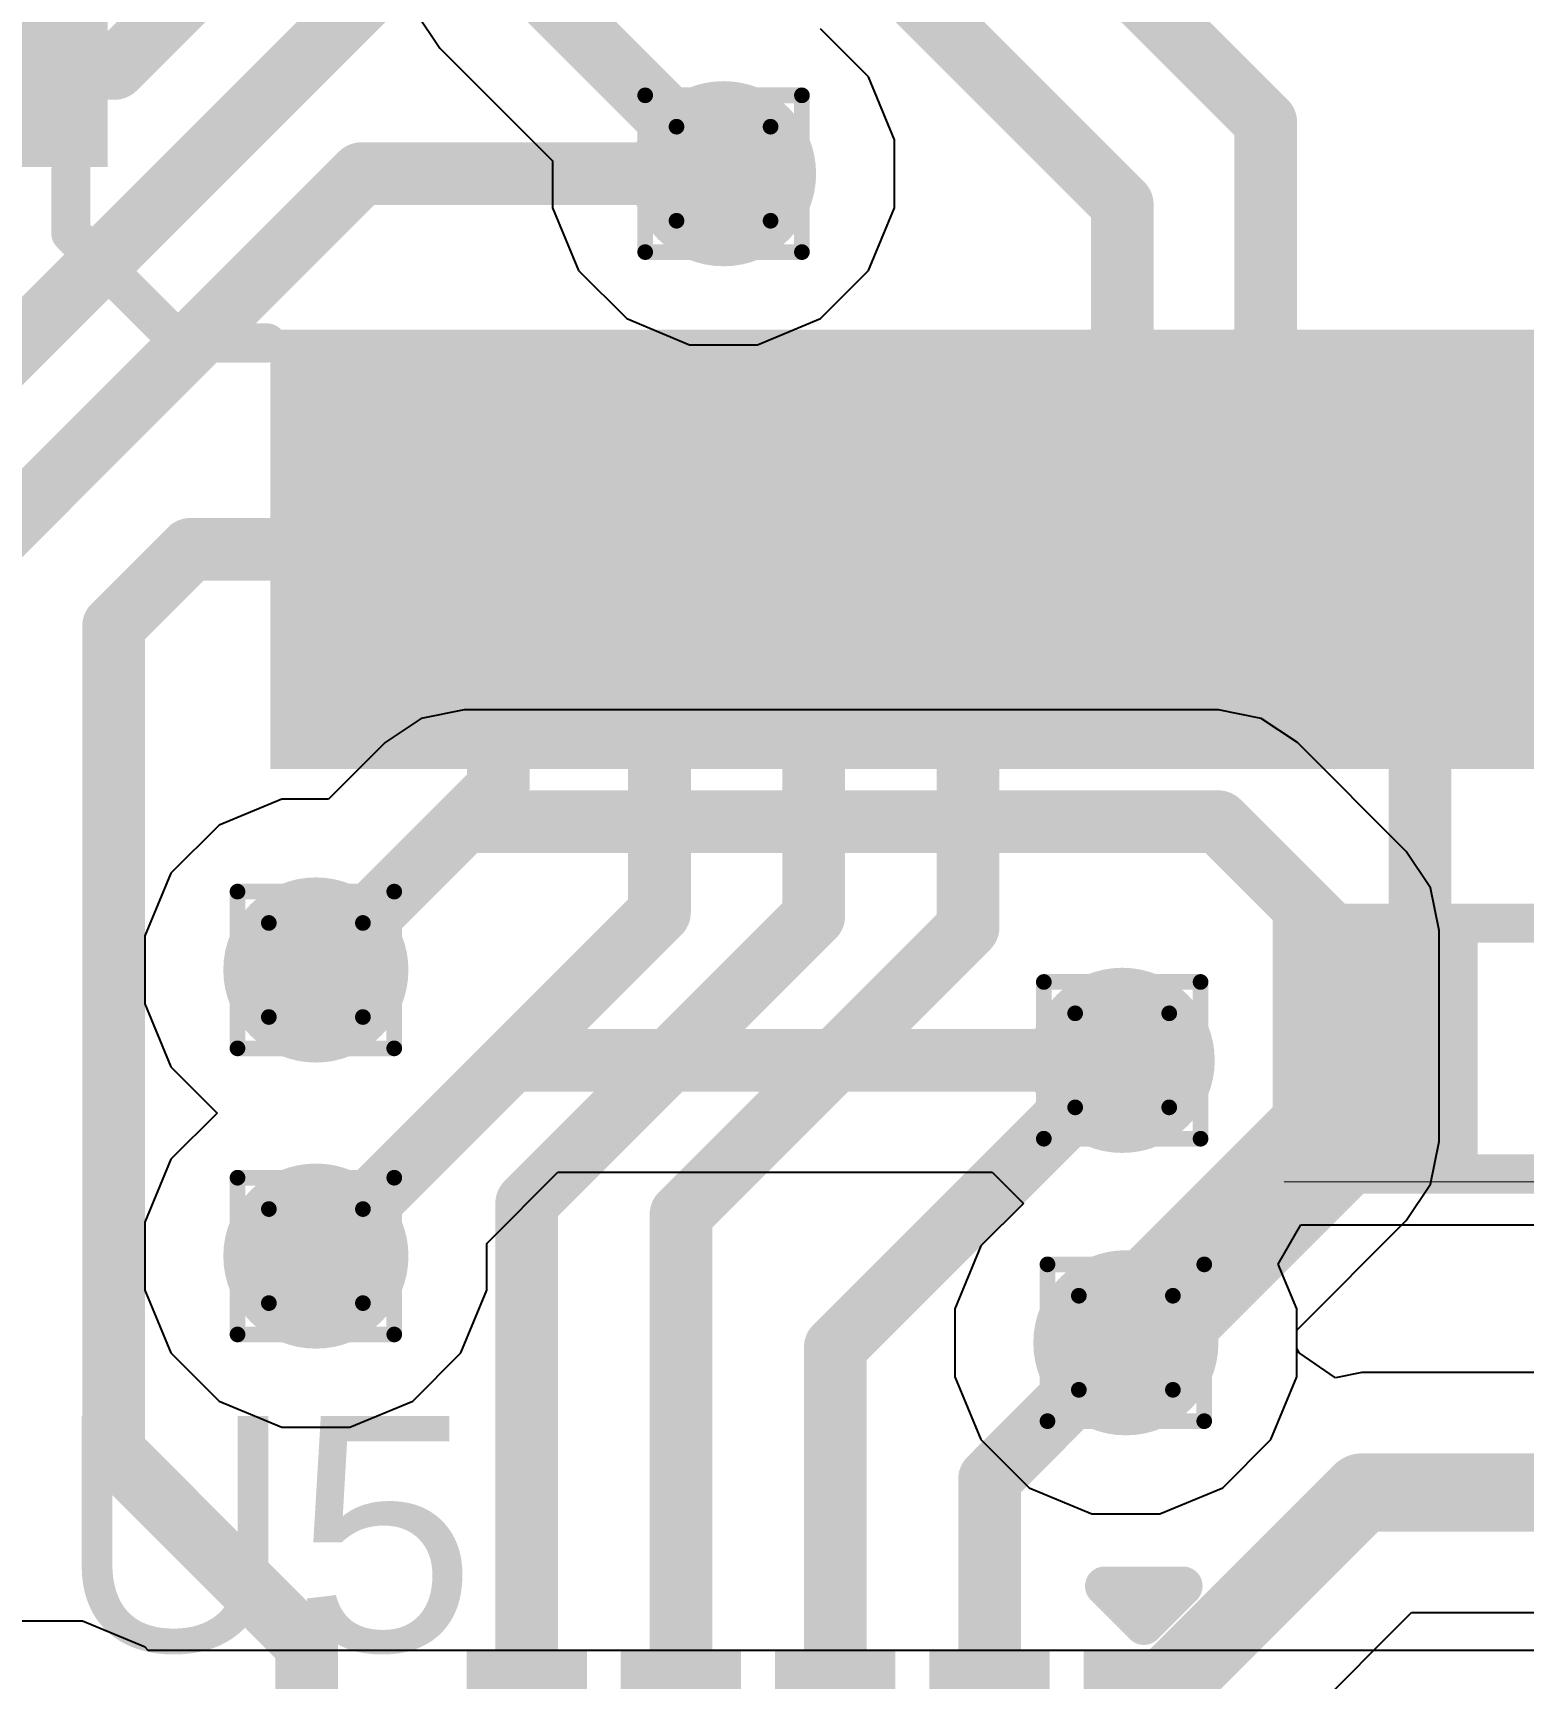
# Model space of a CAD drawing. Header units: inches. Extents: x 0 to 355, y -10 to 78.
# Drawn here: x 35.81 to 40.64, y 11.35 to 16.68 of the extents above; entities that cross this region are included whole.
import ezdxf

# ---------------------------------------------------------------- set-up
doc = ezdxf.new("R2010")
doc.units = ezdxf.units.IN
for name, color, linetype in [('Bottom Layer', 5, 'Continuous'), ('Bottom Solder', 6, 'Continuous'), ('Drill Drawing', 1, 'Continuous'), ('Pad Holes', 156, 'Continuous'), ('Top Layer', 1, 'Continuous'), ('Top Overlay', 2, 'Continuous'), ('Top Paste', 8, 'Continuous'), ('Top Solder', 216, 'Continuous'), ('Via Holes', 16, 'Continuous')]:
    doc.layers.add(name, color=color, linetype=linetype)
doc.styles.add('Arial', font='', dxfattribs={"height": 0.2})
doc.styles.get('Arial').set_extended_font_data('Arial')

# ---------------------------------------------------------------- blocks, each defined once
blk = doc.blocks.new('R___0402_9')
at = {"layer": 'Top Layer'}
for points in [[(-0.6985, -0.3175), (-0.6985, 0.3175), (-0.2413, 0.3175), (-0.2413, -0.3175)], [(0.2413, -0.3175), (0.2413, 0.3175), (0.6985, 0.3175), (0.6985, -0.3175)]]:
    blk.add_hatch(color=1, dxfattribs=at).paths.add_polyline_path(points)
at = {"layer": 'Top Paste'}
for points in [[(-0.6985, -0.3175), (-0.6985, 0.3175), (-0.2413, 0.3175), (-0.2413, -0.3175)], [(0.2413, -0.3175), (0.2413, 0.3175), (0.6985, 0.3175), (0.6985, -0.3175)]]:
    blk.add_hatch(color=8, dxfattribs=at).paths.add_polyline_path(points)
at = {"layer": 'Top Solder'}
for points in [[(-0.7535, -0.3725), (-0.7535, 0.3725), (-0.1863, 0.3725), (-0.1863, -0.3725)], [(0.1863, -0.3725), (0.1863, 0.3725), (0.7535, 0.3725), (0.7535, -0.3725)]]:
    blk.add_hatch(color=216, dxfattribs=at).paths.add_polyline_path(points)
at = {"layer": 'Top Overlay'}
for points in [[(-0.7874, 0.4064, 0.127, 0.127, 0), (0.7874, 0.4064, 0.127, 0.127, 0)], [(-0.7874, -0.4064, 0.127, 0.127, 0), (-0.7874, 0.4064, 0.127, 0.127, 0)], [(0.7874, -0.4064, 0.127, 0.127, 0), (0.7874, 0.4064, 0.127, 0.127, 0)], [(-0.7874, -0.4064, 0.127, 0.127, 0), (0.7874, -0.4064, 0.127, 0.127, 0)], [(-0.8128, -0.4318, 0.00323, 0.00323, 0), (0.8128, -0.4318, 0.00323, 0.00323, 0)]]:
    blk.add_lwpolyline(points, format="xyseb", dxfattribs=at)
for points in [[(-0.8191, 0.4064, 0.0635, 0.0635, 1), (-0.7556, 0.4064, 0.0635, 0.0635, 1)], [(-0.8191, 0.4064, 0.0635, 0.0635, 1), (-0.7556, 0.4064, 0.0635, 0.0635, 1)], [(0.7556, 0.4064, 0.0635, 0.0635, 1), (0.8191, 0.4064, 0.0635, 0.0635, 1)], [(0.7556, 0.4064, 0.0635, 0.0635, 1), (0.8191, 0.4064, 0.0635, 0.0635, 1)], [(-0.8191, -0.4064, 0.0635, 0.0635, 1), (-0.7556, -0.4064, 0.0635, 0.0635, 1)], [(-0.8191, -0.4064, 0.0635, 0.0635, 1), (-0.7556, -0.4064, 0.0635, 0.0635, 1)], [(0.7556, -0.4064, 0.0635, 0.0635, 1), (0.8191, -0.4064, 0.0635, 0.0635, 1)], [(0.7556, -0.4064, 0.0635, 0.0635, 1), (0.8191, -0.4064, 0.0635, 0.0635, 1)], [(-0.8136, -0.4318, 0.00161, 0.00161, 1), (-0.812, -0.4318, 0.00161, 0.00161, 1)], [(0.812, -0.4318, 0.00161, 0.00161, 1), (0.8136, -0.4318, 0.00161, 0.00161, 1)]]:
    blk.add_lwpolyline(points, format="xyseb", close=True, dxfattribs=at)
blk = doc.blocks.new('20_QFN__4_4__18')
at = {"layer": 'Bottom Layer'}
h = blk.add_hatch(color=5, dxfattribs=at)
edge = h.paths.add_edge_path()
edge.add_arc((0, 0.95), 0.2, 0, 360)
h = blk.add_hatch(color=5, dxfattribs=at)
edge = h.paths.add_edge_path()
edge.add_arc((-0.95, 0), 0.2, 0, 360)
h = blk.add_hatch(color=5, dxfattribs=at)
edge = h.paths.add_edge_path()
edge.add_arc((0, 0), 0.2, 0, 360)
h = blk.add_hatch(color=5, dxfattribs=at)
edge = h.paths.add_edge_path()
edge.add_arc((0.95, 0), 0.2, 0, 360)
h = blk.add_hatch(color=5, dxfattribs=at)
edge = h.paths.add_edge_path()
edge.add_arc((0, -0.95), 0.2, 0, 360)
at = {"layer": 'Bottom Solder'}
h = blk.add_hatch(color=6, dxfattribs=at)
edge = h.paths.add_edge_path()
edge.add_arc((0, 0.95), 0.3016, 0, 360)
h = blk.add_hatch(color=6, dxfattribs=at)
edge = h.paths.add_edge_path()
edge.add_arc((-0.95, 0), 0.3016, 0, 360)
h = blk.add_hatch(color=6, dxfattribs=at)
edge = h.paths.add_edge_path()
edge.add_arc((0, 0), 0.3016, 0, 360)
h = blk.add_hatch(color=6, dxfattribs=at)
edge = h.paths.add_edge_path()
edge.add_arc((0.95, 0), 0.3016, 0, 360)
h = blk.add_hatch(color=6, dxfattribs=at)
edge = h.paths.add_edge_path()
edge.add_arc((0, -0.95), 0.3016, 0, 360)
at = {"layer": 'Pad Holes'}
h = blk.add_hatch(color=7, dxfattribs=at)
edge = h.paths.add_edge_path()
edge.add_arc((0, 0.95), 0.1, 0, 360)
h = blk.add_hatch(color=7, dxfattribs=at)
edge = h.paths.add_edge_path()
edge.add_arc((-0.95, 0), 0.1, 0, 360)
h = blk.add_hatch(color=7, dxfattribs=at)
edge = h.paths.add_edge_path()
edge.add_arc((0, 0), 0.1, 0, 360)
h = blk.add_hatch(color=7, dxfattribs=at)
edge = h.paths.add_edge_path()
edge.add_arc((0.95, 0), 0.1, 0, 360)
h = blk.add_hatch(color=7, dxfattribs=at)
edge = h.paths.add_edge_path()
edge.add_arc((0, -0.95), 0.1, 0, 360)
at = {"layer": 'Top Layer'}
for points in [[(-1.125, 1.51), (-1.125, 2.23), (-0.875, 2.23), (-0.875, 1.51)], [(-0.625, 1.51), (-0.625, 2.23), (-0.375, 2.23), (-0.375, 1.51)], [(-0.125, 1.51), (-0.125, 2.23), (0.125, 2.23), (0.125, 1.51)], [(0.375, 1.51), (0.375, 2.23), (0.625, 2.23), (0.625, 1.51)], [(0.875, 1.51), (0.875, 2.23), (1.125, 2.23), (1.125, 1.51)], [(-1.2, 1.2), (1.2, 1.2), (1.2, -1.2), (-1.2, -1.2)], [(-2.23, 1.125), (-1.51, 1.125), (-1.51, 0.875), (-2.23, 0.875)], [(1.51, 1.125), (2.23, 1.125), (2.23, 0.875), (1.51, 0.875)], [(-2.23, 0.625), (-1.51, 0.625), (-1.51, 0.375), (-2.23, 0.375)], [(1.51, 0.625), (2.23, 0.625), (2.23, 0.375), (1.51, 0.375)], [(-2.23, 0.125), (-1.51, 0.125), (-1.51, -0.125), (-2.23, -0.125)], [(1.51, 0.125), (2.23, 0.125), (2.23, -0.125), (1.51, -0.125)], [(-2.23, -0.375), (-1.51, -0.375), (-1.51, -0.625), (-2.23, -0.625)], [(1.51, -0.375), (2.23, -0.375), (2.23, -0.625), (1.51, -0.625)], [(-2.23, -0.875), (-1.51, -0.875), (-1.51, -1.125), (-2.23, -1.125)], [(1.51, -0.875), (2.23, -0.875), (2.23, -1.125), (1.51, -1.125)], [(-1.125, -2.23), (-1.125, -1.51), (-0.875, -1.51), (-0.875, -2.23)], [(-0.625, -2.23), (-0.625, -1.51), (-0.375, -1.51), (-0.375, -2.23)], [(-0.125, -2.23), (-0.125, -1.51), (0.125, -1.51), (0.125, -2.23)], [(0.375, -2.23), (0.375, -1.51), (0.625, -1.51), (0.625, -2.23)], [(0.875, -2.23), (0.875, -1.51), (1.125, -1.51), (1.125, -2.23)]]:
    blk.add_hatch(color=1, dxfattribs=at).paths.add_polyline_path(points)
at = {"layer": 'Top Paste'}
for points in [[(-1.125, 1.51), (-1.125, 2.23), (-0.875, 2.23), (-0.875, 1.51)], [(-0.625, 1.51), (-0.625, 2.23), (-0.375, 2.23), (-0.375, 1.51)], [(-0.125, 1.51), (-0.125, 2.23), (0.125, 2.23), (0.125, 1.51)], [(0.375, 1.51), (0.375, 2.23), (0.625, 2.23), (0.625, 1.51)], [(0.875, 1.51), (0.875, 2.23), (1.125, 2.23), (1.125, 1.51)], [(-2.23, 1.125), (-1.51, 1.125), (-1.51, 0.875), (-2.23, 0.875)], [(1.51, 1.125), (2.23, 1.125), (2.23, 0.875), (1.51, 0.875)], [(-2.23, 0.625), (-1.51, 0.625), (-1.51, 0.375), (-2.23, 0.375)], [(1.51, 0.625), (2.23, 0.625), (2.23, 0.375), (1.51, 0.375)], [(-2.23, 0.125), (-1.51, 0.125), (-1.51, -0.125), (-2.23, -0.125)], [(1.51, 0.125), (2.23, 0.125), (2.23, -0.125), (1.51, -0.125)], [(-2.23, -0.375), (-1.51, -0.375), (-1.51, -0.625), (-2.23, -0.625)], [(1.51, -0.375), (2.23, -0.375), (2.23, -0.625), (1.51, -0.625)], [(-2.23, -0.875), (-1.51, -0.875), (-1.51, -1.125), (-2.23, -1.125)], [(1.51, -0.875), (2.23, -0.875), (2.23, -1.125), (1.51, -1.125)], [(-1.125, -2.23), (-1.125, -1.51), (-0.875, -1.51), (-0.875, -2.23)], [(-0.625, -2.23), (-0.625, -1.51), (-0.375, -1.51), (-0.375, -2.23)], [(-0.125, -2.23), (-0.125, -1.51), (0.125, -1.51), (0.125, -2.23)], [(0.375, -2.23), (0.375, -1.51), (0.625, -1.51), (0.625, -2.23)], [(0.875, -2.23), (0.875, -1.51), (1.125, -1.51), (1.125, -2.23)]]:
    blk.add_hatch(color=8, dxfattribs=at).paths.add_polyline_path(points)
at = {"layer": 'Top Solder'}
for points in [[(-1.195, 1.44), (-1.195, 2.3), (-0.805, 2.3), (-0.805, 1.44)], [(-0.695, 1.44), (-0.695, 2.3), (-0.305, 2.3), (-0.305, 1.44)], [(-0.195, 1.44), (-0.195, 2.3), (0.195, 2.3), (0.195, 1.44)], [(0.305, 1.44), (0.305, 2.3), (0.695, 2.3), (0.695, 1.44)], [(0.805, 1.44), (0.805, 2.3), (1.195, 2.3), (1.195, 1.44)], [(-1.3016, 1.3016), (1.3016, 1.3016), (1.3016, -1.3016), (-1.3016, -1.3016)], [(-2.3, 1.195), (-1.44, 1.195), (-1.44, 0.805), (-2.3, 0.805)], [(1.44, 1.195), (2.3, 1.195), (2.3, 0.805), (1.44, 0.805)], [(-2.3, 0.695), (-1.44, 0.695), (-1.44, 0.305), (-2.3, 0.305)], [(1.44, 0.695), (2.3, 0.695), (2.3, 0.305), (1.44, 0.305)], [(-2.3, 0.195), (-1.44, 0.195), (-1.44, -0.195), (-2.3, -0.195)], [(1.44, 0.195), (2.3, 0.195), (2.3, -0.195), (1.44, -0.195)], [(-2.3, -0.305), (-1.44, -0.305), (-1.44, -0.695), (-2.3, -0.695)], [(1.44, -0.305), (2.3, -0.305), (2.3, -0.695), (1.44, -0.695)], [(-2.3, -0.805), (-1.44, -0.805), (-1.44, -1.195), (-2.3, -1.195)], [(1.44, -0.805), (2.3, -0.805), (2.3, -1.195), (1.44, -1.195)], [(-1.195, -2.3), (-1.195, -1.44), (-0.805, -1.44), (-0.805, -2.3)], [(-0.695, -2.3), (-0.695, -1.44), (-0.305, -1.44), (-0.305, -2.3)], [(-0.195, -2.3), (-0.195, -1.44), (0.195, -1.44), (0.195, -2.3)], [(0.305, -2.3), (0.305, -1.44), (0.695, -1.44), (0.695, -2.3)], [(0.805, -2.3), (0.805, -1.44), (1.195, -1.44), (1.195, -2.3)]]:
    blk.add_hatch(color=216, dxfattribs=at).paths.add_polyline_path(points)
h = blk.add_hatch(color=216, dxfattribs=at)
edge = h.paths.add_edge_path()
edge.add_arc((0, 0.95), 0.1016, 0, 360)
h = blk.add_hatch(color=216, dxfattribs=at)
edge = h.paths.add_edge_path()
edge.add_arc((-0.95, 0), 0.1016, 0, 360)
h = blk.add_hatch(color=216, dxfattribs=at)
edge = h.paths.add_edge_path()
edge.add_arc((0, 0), 0.1016, 0, 360)
h = blk.add_hatch(color=216, dxfattribs=at)
edge = h.paths.add_edge_path()
edge.add_arc((0.95, 0), 0.1016, 0, 360)
h = blk.add_hatch(color=216, dxfattribs=at)
edge = h.paths.add_edge_path()
edge.add_arc((0, -0.95), 0.1016, 0, 360)
at = {"layer": 'Top Overlay'}
for points in [[(-1.45, 2, 0.127, 0.127, 0), (-2, 2, 0.127, 0.127, 0)], [(-2, 1.45, 0.127, 0.127, 0), (-2, 2, 0.127, 0.127, 0)], [(2, 2, 0.127, 0.127, 0), (1.45, 2, 0.127, 0.127, 0)], [(2, 1.45, 0.127, 0.127, 0), (2, 2, 0.127, 0.127, 0)], [(-2.505, 0.873, 0.127, 0.127, 0), (-2.505, 1.127, 0.127, 0.127, 0)], [(-2.378, 1, 0.127, 0.127, 0), (-2.505, 1.127, 0.127, 0.127, 0)], [(-2.505, 0.873, 0.127, 0.127, 0), (-2.378, 1, 0.127, 0.127, 0)], [(-2, -2, 0.127, 0.127, 0), (-2, -1.45, 0.127, 0.127, 0)], [(2, -2, 0.127, 0.127, 0), (2, -1.45, 0.127, 0.127, 0)], [(-1.45, -2, 0.127, 0.127, 0), (-2, -2, 0.127, 0.127, 0)], [(2, -2, 0.127, 0.127, 0), (1.45, -2, 0.127, 0.127, 0)]]:
    blk.add_lwpolyline(points, format="xyseb", dxfattribs=at)
for points in [[(-2.0318, 2, 0.0635, 0.0635, 1), (-1.9683, 2, 0.0635, 0.0635, 1)], [(-2.0318, 2, 0.0635, 0.0635, 1), (-1.9683, 2, 0.0635, 0.0635, 1)], [(-1.4817, 2, 0.0635, 0.0635, 1), (-1.4182, 2, 0.0635, 0.0635, 1)], [(1.4182, 2, 0.0635, 0.0635, 1), (1.4817, 2, 0.0635, 0.0635, 1)], [(1.9683, 2, 0.0635, 0.0635, 1), (2.0318, 2, 0.0635, 0.0635, 1)], [(1.9683, 2, 0.0635, 0.0635, 1), (2.0318, 2, 0.0635, 0.0635, 1)], [(-2.0318, 1.45, 0.0635, 0.0635, 1), (-1.9683, 1.45, 0.0635, 0.0635, 1)], [(1.9683, 1.45, 0.0635, 0.0635, 1), (2.0318, 1.45, 0.0635, 0.0635, 1)], [(-2.5367, 1.127, 0.0635, 0.0635, 1), (-2.4732, 1.127, 0.0635, 0.0635, 1)], [(-2.5367, 1.127, 0.0635, 0.0635, 1), (-2.4732, 1.127, 0.0635, 0.0635, 1)], [(-2.4097, 1, 0.0635, 0.0635, 1), (-2.3462, 1, 0.0635, 0.0635, 1)], [(-2.4097, 1, 0.0635, 0.0635, 1), (-2.3462, 1, 0.0635, 0.0635, 1)], [(-2.5367, 0.873, 0.0635, 0.0635, 1), (-2.4732, 0.873, 0.0635, 0.0635, 1)], [(-2.5367, 0.873, 0.0635, 0.0635, 1), (-2.4732, 0.873, 0.0635, 0.0635, 1)], [(-2.0318, -1.45, 0.0635, 0.0635, 1), (-1.9683, -1.45, 0.0635, 0.0635, 1)], [(1.9683, -1.45, 0.0635, 0.0635, 1), (2.0318, -1.45, 0.0635, 0.0635, 1)], [(-2.0318, -2, 0.0635, 0.0635, 1), (-1.9683, -2, 0.0635, 0.0635, 1)], [(-2.0318, -2, 0.0635, 0.0635, 1), (-1.9683, -2, 0.0635, 0.0635, 1)], [(-1.4817, -2, 0.0635, 0.0635, 1), (-1.4182, -2, 0.0635, 0.0635, 1)], [(1.4182, -2, 0.0635, 0.0635, 1), (1.4817, -2, 0.0635, 0.0635, 1)], [(1.9683, -2, 0.0635, 0.0635, 1), (2.0318, -2, 0.0635, 0.0635, 1)], [(1.9683, -2, 0.0635, 0.0635, 1), (2.0318, -2, 0.0635, 0.0635, 1)]]:
    blk.add_lwpolyline(points, format="xyseb", close=True, dxfattribs=at)
blk = doc.blocks.new('48_LQFP__7_7___19')
at = {"layer": 'Top Layer'}
for points in [[(-3.64, -2.59), (-3.64, -2.91), (-4.86, -2.91), (-4.86, -2.59)], [(-2.59, -3.64), (-2.59, -4.86), (-2.91, -4.86), (-2.91, -3.64)], [(-2.09, -3.64), (-2.09, -4.86), (-2.41, -4.86), (-2.41, -3.64)], [(-1.59, -3.64), (-1.59, -4.86), (-1.91, -4.86), (-1.91, -3.64)], [(-1.09, -3.64), (-1.09, -4.86), (-1.41, -4.86), (-1.41, -3.64)], [(-0.59, -3.64), (-0.59, -4.86), (-0.91, -4.86), (-0.91, -3.64)], [(-0.09, -3.64), (-0.09, -4.86), (-0.41, -4.86), (-0.41, -3.64)], [(0.41, -3.64), (0.41, -4.86), (0.09, -4.86), (0.09, -3.64)], [(0.91, -3.64), (0.91, -4.86), (0.59, -4.86), (0.59, -3.64)]]:
    blk.add_hatch(color=1, dxfattribs=at).paths.add_polyline_path(points)
at = {"layer": 'Top Paste'}
for points in [[(-3.64, -2.59), (-3.64, -2.91), (-4.86, -2.91), (-4.86, -2.59)], [(-2.59, -3.64), (-2.59, -4.86), (-2.91, -4.86), (-2.91, -3.64)], [(-2.09, -3.64), (-2.09, -4.86), (-2.41, -4.86), (-2.41, -3.64)], [(-1.59, -3.64), (-1.59, -4.86), (-1.91, -4.86), (-1.91, -3.64)], [(-1.09, -3.64), (-1.09, -4.86), (-1.41, -4.86), (-1.41, -3.64)], [(-0.59, -3.64), (-0.59, -4.86), (-0.91, -4.86), (-0.91, -3.64)], [(-0.09, -3.64), (-0.09, -4.86), (-0.41, -4.86), (-0.41, -3.64)], [(0.41, -3.64), (0.41, -4.86), (0.09, -4.86), (0.09, -3.64)], [(0.91, -3.64), (0.91, -4.86), (0.59, -4.86), (0.59, -3.64)]]:
    blk.add_hatch(color=8, dxfattribs=at).paths.add_polyline_path(points)
at = {"layer": 'Top Solder'}
for points in [[(-3.5384, -2.4884), (-3.5384, -3.0116), (-4.9616, -3.0116), (-4.9616, -2.4884)], [(-2.4884, -3.5384), (-2.4884, -4.9616), (-3.0116, -4.9616), (-3.0116, -3.5384)], [(-1.9884, -3.5384), (-1.9884, -4.9616), (-2.5116, -4.9616), (-2.5116, -3.5384)], [(-1.4884, -3.5384), (-1.4884, -4.9616), (-2.0116, -4.9616), (-2.0116, -3.5384)], [(-0.9884, -3.5384), (-0.9884, -4.9616), (-1.5116, -4.9616), (-1.5116, -3.5384)], [(-0.4884, -3.5384), (-0.4884, -4.9616), (-1.0116, -4.9616), (-1.0116, -3.5384)], [(0.0116, -3.5384), (0.0116, -4.9616), (-0.5116, -4.9616), (-0.5116, -3.5384)], [(0.5116, -3.5384), (0.5116, -4.9616), (-0.0116, -4.9616), (-0.0116, -3.5384)], [(1.0116, -3.5384), (1.0116, -4.9616), (0.4884, -4.9616), (0.4884, -3.5384)], [(1.5116, -3.5384), (1.5116, -4.9616), (0.9884, -4.9616), (0.9884, -3.5384)]]:
    blk.add_hatch(color=216, dxfattribs=at).paths.add_polyline_path(points)
at = {"layer": 'Top Overlay'}
for points in [[(-3.6576, -3.2258, 0.127, 0.127, 0), (-3.6576, -3.0226, 0.127, 0.127, 0)], [(-3.6576, -3.2258, 0.127, 0.127, 0), (-3.302, -3.5814, 0.127, 0.127, 0)], [(-3.302, -3.5814, 0.127, 0.127, 0), (-3.0226, -3.5814, 0.127, 0.127, 0)]]:
    blk.add_lwpolyline(points, format="xyseb", dxfattribs=at)
for points in [[(-3.6894, -3.0226, 0.0635, 0.0635, 1), (-3.6258, -3.0226, 0.0635, 0.0635, 1)], [(-3.6894, -3.2258, 0.0635, 0.0635, 1), (-3.6258, -3.2258, 0.0635, 0.0635, 1)], [(-3.6894, -3.2258, 0.0635, 0.0635, 1), (-3.6258, -3.2258, 0.0635, 0.0635, 1)], [(-3.3338, -3.5814, 0.0635, 0.0635, 1), (-3.2702, -3.5814, 0.0635, 0.0635, 1)], [(-3.3338, -3.5814, 0.0635, 0.0635, 1), (-3.2702, -3.5814, 0.0635, 0.0635, 1)], [(-3.0543, -3.5814, 0.0635, 0.0635, 1), (-2.9909, -3.5814, 0.0635, 0.0635, 1)]]:
    blk.add_lwpolyline(points, format="xyseb", close=True, dxfattribs=at)

msp = doc.modelspace()

# ---------------------------------------------------------------- hatches: boundary and pattern name
at = {"layer": 'Bottom Layer'}
h = msp.add_hatch(color=5, dxfattribs=at)
edge = h.paths.add_edge_path()
edge.add_arc((38.0527, 16.2206), 0.3, 0, 360)
h = msp.add_hatch(color=5, dxfattribs=at)
edge = h.paths.add_edge_path()
edge.add_arc((36.7314, 13.6404), 0.3, 0, 360)
h = msp.add_hatch(color=5, dxfattribs=at)
edge = h.paths.add_edge_path()
edge.add_arc((39.3447, 13.3476), 0.3, 0, 360)
h = msp.add_hatch(color=5, dxfattribs=at)
edge = h.paths.add_edge_path()
edge.add_arc((36.7315, 12.7133), 0.3, 0, 360)
h = msp.add_hatch(color=5, dxfattribs=at)
edge = h.paths.add_edge_path()
edge.add_arc((39.3566, 12.4324), 0.3, 0, 360)
at = {"layer": 'Top Layer'}
h = msp.add_hatch(color=1, dxfattribs=at)
edge = h.paths.add_edge_path()
edge.add_arc((38.0527, 16.2206), 0.3, 0, 360)
h = msp.add_hatch(color=1, dxfattribs=at)
edge = h.paths.add_edge_path()
edge.add_arc((36.7314, 13.6404), 0.3, 0, 360)
h = msp.add_hatch(color=1, dxfattribs=at)
edge = h.paths.add_edge_path()
edge.add_arc((39.3447, 13.3476), 0.3, 0, 360)
h = msp.add_hatch(color=1, dxfattribs=at)
edge = h.paths.add_edge_path()
edge.add_arc((36.7315, 12.7133), 0.3, 0, 360)
h = msp.add_hatch(color=1, dxfattribs=at)
edge = h.paths.add_edge_path()
edge.add_arc((39.3566, 12.4324), 0.3, 0, 360)
at = {"layer": 'Via Holes'}
h = msp.add_hatch(color=7, dxfattribs=at)
edge = h.paths.add_edge_path()
edge.add_arc((38.0527, 16.2206), 0.15, 0, 360)
h = msp.add_hatch(color=7, dxfattribs=at)
edge = h.paths.add_edge_path()
edge.add_arc((36.7314, 13.6404), 0.15, 0, 360)
h = msp.add_hatch(color=7, dxfattribs=at)
edge = h.paths.add_edge_path()
edge.add_arc((39.3447, 13.3476), 0.15, 0, 360)
h = msp.add_hatch(color=7, dxfattribs=at)
edge = h.paths.add_edge_path()
edge.add_arc((36.7315, 12.7133), 0.15, 0, 360)
h = msp.add_hatch(color=7, dxfattribs=at)
edge = h.paths.add_edge_path()
edge.add_arc((39.3566, 12.4324), 0.15, 0, 360)

# ---------------------------------------------------------------- linework, layer by layer
at = {"layer": 'Bottom Layer'}
for p, q in [((37.0547, 16.7449), (37.1333, 16.6273)), ((38.5224, 16.5344), (38.3666, 16.6903)), ((37.1333, 16.6273), (37.4987, 16.2619)), ((38.6067, 16.3308), (38.5224, 16.5344)), ((38.6067, 16.1104), (38.6067, 16.3308)), ((37.4987, 16.2619), (37.4987, 16.1104)), ((37.4987, 16.1104), (37.5831, 15.9068)), ((38.5224, 15.9068), (38.6067, 16.1104)), ((37.5831, 15.9068), (37.7389, 15.751)), ((38.3666, 15.751), (38.5224, 15.9068)), ((37.7389, 15.751), (37.9425, 15.6666)), ((38.1629, 15.6666), (38.3666, 15.751)), ((37.9425, 15.6666), (38.1629, 15.6666)), ((37.0731, 14.4558), (36.9555, 14.3772)), ((37.2119, 14.4834), (37.0731, 14.4558)), ((39.6566, 14.4834), (37.2119, 14.4834)), ((37.2119, 14.4834), (37.2119, 14.4834)), ((39.7954, 14.4558), (39.6566, 14.4834)), ((39.6566, 14.4834), (39.6566, 14.4834)), ((39.913, 14.3772), (39.7954, 14.4558)), ((36.9555, 14.3772), (36.7727, 14.1944)), ((36.9555, 14.3772), (36.9555, 14.3772)), ((40.2655, 14.0247), (39.913, 14.3772)), ((36.6212, 14.1944), (36.4176, 14.11)), ((36.7727, 14.1944), (36.6212, 14.1944)), ((36.4176, 14.11), (36.2617, 13.9542)), ((40.3441, 13.907), (40.2655, 14.0247)), ((40.2655, 14.0247), (40.2655, 14.0247)), ((36.2617, 13.9542), (36.1774, 13.7506)), ((40.3717, 13.7683), (40.3441, 13.907)), ((40.3717, 13.085), (40.3717, 13.7683)), ((36.1774, 13.7506), (36.1774, 13.5302)), ((36.1774, 13.5302), (36.2617, 13.3265)), ((36.2617, 13.3265), (36.4115, 13.1768)), ((36.4115, 13.1768), (36.2618, 13.0271)), ((40.3441, 12.9462), (40.3717, 13.085)), ((40.3717, 13.085), (40.3717, 13.085)), ((36.2618, 13.0271), (36.1775, 12.8235)), ((37.2855, 12.7545), (37.516, 12.9851)), ((37.516, 12.9851), (38.9238, 12.9851)), ((38.9238, 12.9851), (39.0248, 12.8841)), ((40.2655, 12.8286), (40.3441, 12.9462)), ((39.0248, 12.8841), (38.8869, 12.7462)), ((36.1775, 12.8235), (36.1775, 12.6031)), ((39.9106, 12.4736), (40.2655, 12.8286)), ((37.2855, 12.6031), (37.2855, 12.7545)), ((38.8869, 12.7462), (38.8026, 12.5426)), ((36.1775, 12.6031), (36.2618, 12.3994)), ((37.2011, 12.3994), (37.2855, 12.6031)), ((38.8026, 12.5426), (38.8026, 12.3222)), ((39.9106, 12.3222), (39.9106, 12.4736)), ((36.2618, 12.3994), (36.4176, 12.2436)), ((37.0453, 12.2436), (37.2011, 12.3994)), ((38.8026, 12.3222), (38.8869, 12.1186)), ((39.8262, 12.1186), (39.9106, 12.3222)), ((36.4176, 12.2436), (36.6213, 12.1593)), ((36.8417, 12.1593), (37.0453, 12.2436)), ((36.6213, 12.1593), (36.8417, 12.1593)), ((38.8869, 12.1186), (39.0428, 11.9627)), ((39.6704, 11.9627), (39.8262, 12.1186)), ((39.0428, 11.9627), (39.2464, 11.8784)), ((39.4668, 11.8784), (39.6704, 11.9627)), ((39.2464, 11.8784), (39.4668, 11.8784)), ((35.975, 11.53), (35.7546, 11.53)), ((36.1786, 11.4456), (35.975, 11.53)), ((36.1884, 11.4358), (36.1786, 11.4456)), ((41.7797, 11.4358), (36.1884, 11.4358))]:
    msp.add_line(p, q, dxfattribs=at)
for points in [[(37.3897, 16.8837, 0.2032, 0.2032, 0), (38.0527, 16.2206, 0.2032, 0.2032, 0)], [(36.7314, 13.6404, 0.2032, 0.2032, 0), (37.2119, 14.1208, 0.2032, 0.2032, 0)], [(37.2119, 14.1208, 0.2032, 0.2032, 0), (39.6566, 14.1208, 0.2032, 0.2032, 0)], [(39.6566, 14.1208, 0.2032, 0.2032, 0), (40.0092, 13.7683, 0.2032, 0.2032, 0)], [(40.0092, 13.085, 0.2032, 0.2032, 0), (40.0092, 13.7683, 0.2032, 0.2032, 0)], [(36.7315, 12.7133, 0.2032, 0.2032, 0), (37.3658, 13.3476, 0.2032, 0.2032, 0)], [(37.3658, 13.3476, 0.2032, 0.2032, 0), (39.3447, 13.3476, 0.2032, 0.2032, 0)], [(39.3566, 12.4324, 0.2032, 0.2032, 0), (40.0092, 13.085, 0.2032, 0.2032, 0)]]:
    msp.add_lwpolyline(points, format="xyseb", dxfattribs=at)
for points in [[(38.0019, 16.2206, 0.1016, 0.1016, 1), (38.1035, 16.2206, 0.1016, 0.1016, 1)], [(37.1611, 14.1208, 0.1016, 0.1016, 1), (37.2627, 14.1208, 0.1016, 0.1016, 1)], [(37.1611, 14.1208, 0.1016, 0.1016, 1), (37.2627, 14.1208, 0.1016, 0.1016, 1)], [(39.6058, 14.1208, 0.1016, 0.1016, 1), (39.7074, 14.1208, 0.1016, 0.1016, 1)], [(39.6058, 14.1208, 0.1016, 0.1016, 1), (39.7074, 14.1208, 0.1016, 0.1016, 1)], [(39.9584, 13.7683, 0.1016, 0.1016, 1), (40.06, 13.7683, 0.1016, 0.1016, 1)], [(39.9584, 13.7683, 0.1016, 0.1016, 1), (40.06, 13.7683, 0.1016, 0.1016, 1)], [(36.6806, 13.6404, 0.1016, 0.1016, 1), (36.7822, 13.6404, 0.1016, 0.1016, 1)], [(37.315, 13.3476, 0.1016, 0.1016, 1), (37.4166, 13.3476, 0.1016, 0.1016, 1)], [(37.315, 13.3476, 0.1016, 0.1016, 1), (37.4166, 13.3476, 0.1016, 0.1016, 1)], [(39.2939, 13.3476, 0.1016, 0.1016, 1), (39.3955, 13.3476, 0.1016, 0.1016, 1)], [(39.9584, 13.085, 0.1016, 0.1016, 1), (40.06, 13.085, 0.1016, 0.1016, 1)], [(39.9584, 13.085, 0.1016, 0.1016, 1), (40.06, 13.085, 0.1016, 0.1016, 1)], [(36.6807, 12.7133, 0.1016, 0.1016, 1), (36.7823, 12.7133, 0.1016, 0.1016, 1)], [(39.3058, 12.4324, 0.1016, 0.1016, 1), (39.4074, 12.4324, 0.1016, 0.1016, 1)]]:
    msp.add_lwpolyline(points, format="xyseb", close=True, dxfattribs=at)
at = {"layer": 'Bottom Solder'}
msp.add_lwpolyline([(39.3566, 12.4324, 0.4064, 0.4064, 0), (40.0092, 13.085, 0.4064, 0.4064, 0)], format="xyseb", dxfattribs=at)
for points in [[(39.9076, 13.085, 0.2032, 0.2032, 1), (40.1108, 13.085, 0.2032, 0.2032, 1)], [(39.255, 12.4324, 0.2032, 0.2032, 1), (39.4582, 12.4324, 0.2032, 0.2032, 1)]]:
    msp.add_lwpolyline(points, format="xyseb", close=True, dxfattribs=at)
at = {"layer": 'Drill Drawing'}
for points in [[(37.7987, 16.4746, 0.0508, 0.0508, 0), (38.3067, 16.4746, 0.0508, 0.0508, 0)], [(37.7987, 15.9666, 0.0508, 0.0508, 0), (37.7987, 16.4746, 0.0508, 0.0508, 0)], [(38.3067, 15.9666, 0.0508, 0.0508, 0), (38.3067, 16.4746, 0.0508, 0.0508, 0)], [(37.9003, 16.373, 0.0508, 0.0508, 0), (38.2051, 16.373, 0.0508, 0.0508, 0)], [(37.9003, 16.0682, 0.0508, 0.0508, 0), (37.9003, 16.373, 0.0508, 0.0508, 0)], [(38.2051, 16.0682, 0.0508, 0.0508, 0), (38.2051, 16.373, 0.0508, 0.0508, 0)], [(37.9003, 16.0682, 0.0508, 0.0508, 0), (38.2051, 16.0682, 0.0508, 0.0508, 0)], [(37.7987, 15.9666, 0.0508, 0.0508, 0), (38.3067, 15.9666, 0.0508, 0.0508, 0)], [(36.4774, 13.8944, 0.0508, 0.0508, 0), (36.9854, 13.8944, 0.0508, 0.0508, 0)], [(36.4774, 13.3864, 0.0508, 0.0508, 0), (36.4774, 13.8944, 0.0508, 0.0508, 0)], [(36.9854, 13.3864, 0.0508, 0.0508, 0), (36.9854, 13.8944, 0.0508, 0.0508, 0)], [(36.579, 13.7928, 0.0508, 0.0508, 0), (36.8838, 13.7928, 0.0508, 0.0508, 0)], [(36.579, 13.488, 0.0508, 0.0508, 0), (36.579, 13.7928, 0.0508, 0.0508, 0)], [(36.8838, 13.488, 0.0508, 0.0508, 0), (36.8838, 13.7928, 0.0508, 0.0508, 0)], [(39.0907, 13.6016, 0.0508, 0.0508, 0), (39.5987, 13.6016, 0.0508, 0.0508, 0)], [(39.0907, 13.0936, 0.0508, 0.0508, 0), (39.0907, 13.6016, 0.0508, 0.0508, 0)], [(39.5987, 13.0936, 0.0508, 0.0508, 0), (39.5987, 13.6016, 0.0508, 0.0508, 0)], [(36.579, 13.488, 0.0508, 0.0508, 0), (36.8838, 13.488, 0.0508, 0.0508, 0)], [(39.1923, 13.5, 0.0508, 0.0508, 0), (39.4971, 13.5, 0.0508, 0.0508, 0)], [(39.1923, 13.1952, 0.0508, 0.0508, 0), (39.1923, 13.5, 0.0508, 0.0508, 0)], [(39.4971, 13.1952, 0.0508, 0.0508, 0), (39.4971, 13.5, 0.0508, 0.0508, 0)], [(36.4774, 13.3864, 0.0508, 0.0508, 0), (36.9854, 13.3864, 0.0508, 0.0508, 0)], [(39.1923, 13.1952, 0.0508, 0.0508, 0), (39.4971, 13.1952, 0.0508, 0.0508, 0)], [(39.0907, 13.0936, 0.0508, 0.0508, 0), (39.5987, 13.0936, 0.0508, 0.0508, 0)], [(36.4775, 12.9673, 0.0508, 0.0508, 0), (36.9855, 12.9673, 0.0508, 0.0508, 0)], [(36.4775, 12.4593, 0.0508, 0.0508, 0), (36.4775, 12.9673, 0.0508, 0.0508, 0)], [(36.9855, 12.4593, 0.0508, 0.0508, 0), (36.9855, 12.9673, 0.0508, 0.0508, 0)], [(36.5791, 12.8657, 0.0508, 0.0508, 0), (36.8839, 12.8657, 0.0508, 0.0508, 0)], [(36.5791, 12.5609, 0.0508, 0.0508, 0), (36.5791, 12.8657, 0.0508, 0.0508, 0)], [(36.8839, 12.5609, 0.0508, 0.0508, 0), (36.8839, 12.8657, 0.0508, 0.0508, 0)], [(39.1026, 12.6864, 0.0508, 0.0508, 0), (39.6106, 12.6864, 0.0508, 0.0508, 0)], [(39.1026, 12.1784, 0.0508, 0.0508, 0), (39.1026, 12.6864, 0.0508, 0.0508, 0)], [(39.6106, 12.1784, 0.0508, 0.0508, 0), (39.6106, 12.6864, 0.0508, 0.0508, 0)], [(36.5791, 12.5609, 0.0508, 0.0508, 0), (36.8839, 12.5609, 0.0508, 0.0508, 0)], [(39.2042, 12.5848, 0.0508, 0.0508, 0), (39.509, 12.5848, 0.0508, 0.0508, 0)], [(39.2042, 12.28, 0.0508, 0.0508, 0), (39.2042, 12.5848, 0.0508, 0.0508, 0)], [(39.509, 12.28, 0.0508, 0.0508, 0), (39.509, 12.5848, 0.0508, 0.0508, 0)], [(36.4775, 12.4593, 0.0508, 0.0508, 0), (36.9855, 12.4593, 0.0508, 0.0508, 0)], [(39.2042, 12.28, 0.0508, 0.0508, 0), (39.509, 12.28, 0.0508, 0.0508, 0)], [(39.1026, 12.1784, 0.0508, 0.0508, 0), (39.6106, 12.1784, 0.0508, 0.0508, 0)]]:
    msp.add_lwpolyline(points, format="xyseb", dxfattribs=at)
for points in [[(37.786, 16.4746, 0.0254, 0.0254, 1), (37.8114, 16.4746, 0.0254, 0.0254, 1)], [(37.786, 16.4746, 0.0254, 0.0254, 1), (37.8114, 16.4746, 0.0254, 0.0254, 1)], [(38.294, 16.4746, 0.0254, 0.0254, 1), (38.3194, 16.4746, 0.0254, 0.0254, 1)], [(38.294, 16.4746, 0.0254, 0.0254, 1), (38.3194, 16.4746, 0.0254, 0.0254, 1)], [(37.8876, 16.373, 0.0254, 0.0254, 1), (37.913, 16.373, 0.0254, 0.0254, 1)], [(37.8876, 16.373, 0.0254, 0.0254, 1), (37.913, 16.373, 0.0254, 0.0254, 1)], [(38.1924, 16.373, 0.0254, 0.0254, 1), (38.2178, 16.373, 0.0254, 0.0254, 1)], [(38.1924, 16.373, 0.0254, 0.0254, 1), (38.2178, 16.373, 0.0254, 0.0254, 1)], [(37.8876, 16.0682, 0.0254, 0.0254, 1), (37.913, 16.0682, 0.0254, 0.0254, 1)], [(37.8876, 16.0682, 0.0254, 0.0254, 1), (37.913, 16.0682, 0.0254, 0.0254, 1)], [(38.1924, 16.0682, 0.0254, 0.0254, 1), (38.2178, 16.0682, 0.0254, 0.0254, 1)], [(38.1924, 16.0682, 0.0254, 0.0254, 1), (38.2178, 16.0682, 0.0254, 0.0254, 1)], [(37.786, 15.9666, 0.0254, 0.0254, 1), (37.8114, 15.9666, 0.0254, 0.0254, 1)], [(37.786, 15.9666, 0.0254, 0.0254, 1), (37.8114, 15.9666, 0.0254, 0.0254, 1)], [(38.294, 15.9666, 0.0254, 0.0254, 1), (38.3194, 15.9666, 0.0254, 0.0254, 1)], [(38.294, 15.9666, 0.0254, 0.0254, 1), (38.3194, 15.9666, 0.0254, 0.0254, 1)], [(36.4647, 13.8944, 0.0254, 0.0254, 1), (36.4901, 13.8944, 0.0254, 0.0254, 1)], [(36.4647, 13.8944, 0.0254, 0.0254, 1), (36.4901, 13.8944, 0.0254, 0.0254, 1)], [(36.9727, 13.8944, 0.0254, 0.0254, 1), (36.9981, 13.8944, 0.0254, 0.0254, 1)], [(36.9727, 13.8944, 0.0254, 0.0254, 1), (36.9981, 13.8944, 0.0254, 0.0254, 1)], [(36.5663, 13.7928, 0.0254, 0.0254, 1), (36.5917, 13.7928, 0.0254, 0.0254, 1)], [(36.5663, 13.7928, 0.0254, 0.0254, 1), (36.5917, 13.7928, 0.0254, 0.0254, 1)], [(36.8711, 13.7928, 0.0254, 0.0254, 1), (36.8965, 13.7928, 0.0254, 0.0254, 1)], [(36.8711, 13.7928, 0.0254, 0.0254, 1), (36.8965, 13.7928, 0.0254, 0.0254, 1)], [(39.078, 13.6016, 0.0254, 0.0254, 1), (39.1034, 13.6016, 0.0254, 0.0254, 1)], [(39.078, 13.6016, 0.0254, 0.0254, 1), (39.1034, 13.6016, 0.0254, 0.0254, 1)], [(39.586, 13.6016, 0.0254, 0.0254, 1), (39.6114, 13.6016, 0.0254, 0.0254, 1)], [(39.586, 13.6016, 0.0254, 0.0254, 1), (39.6114, 13.6016, 0.0254, 0.0254, 1)], [(36.5663, 13.488, 0.0254, 0.0254, 1), (36.5917, 13.488, 0.0254, 0.0254, 1)], [(36.5663, 13.488, 0.0254, 0.0254, 1), (36.5917, 13.488, 0.0254, 0.0254, 1)], [(36.8711, 13.488, 0.0254, 0.0254, 1), (36.8965, 13.488, 0.0254, 0.0254, 1)], [(36.8711, 13.488, 0.0254, 0.0254, 1), (36.8965, 13.488, 0.0254, 0.0254, 1)], [(39.1796, 13.5, 0.0254, 0.0254, 1), (39.205, 13.5, 0.0254, 0.0254, 1)], [(39.1796, 13.5, 0.0254, 0.0254, 1), (39.205, 13.5, 0.0254, 0.0254, 1)], [(39.4844, 13.5, 0.0254, 0.0254, 1), (39.5098, 13.5, 0.0254, 0.0254, 1)], [(39.4844, 13.5, 0.0254, 0.0254, 1), (39.5098, 13.5, 0.0254, 0.0254, 1)], [(36.4647, 13.3864, 0.0254, 0.0254, 1), (36.4901, 13.3864, 0.0254, 0.0254, 1)], [(36.4647, 13.3864, 0.0254, 0.0254, 1), (36.4901, 13.3864, 0.0254, 0.0254, 1)], [(36.9727, 13.3864, 0.0254, 0.0254, 1), (36.9981, 13.3864, 0.0254, 0.0254, 1)], [(36.9727, 13.3864, 0.0254, 0.0254, 1), (36.9981, 13.3864, 0.0254, 0.0254, 1)], [(39.1796, 13.1952, 0.0254, 0.0254, 1), (39.205, 13.1952, 0.0254, 0.0254, 1)], [(39.1796, 13.1952, 0.0254, 0.0254, 1), (39.205, 13.1952, 0.0254, 0.0254, 1)], [(39.4844, 13.1952, 0.0254, 0.0254, 1), (39.5098, 13.1952, 0.0254, 0.0254, 1)], [(39.4844, 13.1952, 0.0254, 0.0254, 1), (39.5098, 13.1952, 0.0254, 0.0254, 1)], [(39.078, 13.0936, 0.0254, 0.0254, 1), (39.1034, 13.0936, 0.0254, 0.0254, 1)], [(39.078, 13.0936, 0.0254, 0.0254, 1), (39.1034, 13.0936, 0.0254, 0.0254, 1)], [(39.586, 13.0936, 0.0254, 0.0254, 1), (39.6114, 13.0936, 0.0254, 0.0254, 1)], [(39.586, 13.0936, 0.0254, 0.0254, 1), (39.6114, 13.0936, 0.0254, 0.0254, 1)], [(36.4648, 12.9673, 0.0254, 0.0254, 1), (36.4902, 12.9673, 0.0254, 0.0254, 1)], [(36.4648, 12.9673, 0.0254, 0.0254, 1), (36.4902, 12.9673, 0.0254, 0.0254, 1)], [(36.9728, 12.9673, 0.0254, 0.0254, 1), (36.9982, 12.9673, 0.0254, 0.0254, 1)], [(36.9728, 12.9673, 0.0254, 0.0254, 1), (36.9982, 12.9673, 0.0254, 0.0254, 1)], [(36.5664, 12.8657, 0.0254, 0.0254, 1), (36.5918, 12.8657, 0.0254, 0.0254, 1)], [(36.5664, 12.8657, 0.0254, 0.0254, 1), (36.5918, 12.8657, 0.0254, 0.0254, 1)], [(36.8712, 12.8657, 0.0254, 0.0254, 1), (36.8966, 12.8657, 0.0254, 0.0254, 1)], [(36.8712, 12.8657, 0.0254, 0.0254, 1), (36.8966, 12.8657, 0.0254, 0.0254, 1)], [(39.0899, 12.6864, 0.0254, 0.0254, 1), (39.1153, 12.6864, 0.0254, 0.0254, 1)], [(39.0899, 12.6864, 0.0254, 0.0254, 1), (39.1153, 12.6864, 0.0254, 0.0254, 1)], [(39.5979, 12.6864, 0.0254, 0.0254, 1), (39.6233, 12.6864, 0.0254, 0.0254, 1)], [(39.5979, 12.6864, 0.0254, 0.0254, 1), (39.6233, 12.6864, 0.0254, 0.0254, 1)], [(36.5664, 12.5609, 0.0254, 0.0254, 1), (36.5918, 12.5609, 0.0254, 0.0254, 1)], [(36.5664, 12.5609, 0.0254, 0.0254, 1), (36.5918, 12.5609, 0.0254, 0.0254, 1)], [(36.8712, 12.5609, 0.0254, 0.0254, 1), (36.8966, 12.5609, 0.0254, 0.0254, 1)], [(36.8712, 12.5609, 0.0254, 0.0254, 1), (36.8966, 12.5609, 0.0254, 0.0254, 1)], [(39.1915, 12.5848, 0.0254, 0.0254, 1), (39.2169, 12.5848, 0.0254, 0.0254, 1)], [(39.1915, 12.5848, 0.0254, 0.0254, 1), (39.2169, 12.5848, 0.0254, 0.0254, 1)], [(39.4963, 12.5848, 0.0254, 0.0254, 1), (39.5217, 12.5848, 0.0254, 0.0254, 1)], [(39.4963, 12.5848, 0.0254, 0.0254, 1), (39.5217, 12.5848, 0.0254, 0.0254, 1)], [(36.4648, 12.4593, 0.0254, 0.0254, 1), (36.4902, 12.4593, 0.0254, 0.0254, 1)], [(36.4648, 12.4593, 0.0254, 0.0254, 1), (36.4902, 12.4593, 0.0254, 0.0254, 1)], [(36.9728, 12.4593, 0.0254, 0.0254, 1), (36.9982, 12.4593, 0.0254, 0.0254, 1)], [(36.9728, 12.4593, 0.0254, 0.0254, 1), (36.9982, 12.4593, 0.0254, 0.0254, 1)], [(39.1915, 12.28, 0.0254, 0.0254, 1), (39.2169, 12.28, 0.0254, 0.0254, 1)], [(39.1915, 12.28, 0.0254, 0.0254, 1), (39.2169, 12.28, 0.0254, 0.0254, 1)], [(39.4963, 12.28, 0.0254, 0.0254, 1), (39.5217, 12.28, 0.0254, 0.0254, 1)], [(39.4963, 12.28, 0.0254, 0.0254, 1), (39.5217, 12.28, 0.0254, 0.0254, 1)], [(39.0899, 12.1784, 0.0254, 0.0254, 1), (39.1153, 12.1784, 0.0254, 0.0254, 1)], [(39.0899, 12.1784, 0.0254, 0.0254, 1), (39.1153, 12.1784, 0.0254, 0.0254, 1)], [(39.5979, 12.1784, 0.0254, 0.0254, 1), (39.6233, 12.1784, 0.0254, 0.0254, 1)], [(39.5979, 12.1784, 0.0254, 0.0254, 1), (39.6233, 12.1784, 0.0254, 0.0254, 1)]]:
    msp.add_lwpolyline(points, format="xyseb", close=True, dxfattribs=at)
at = {"layer": 'Top Layer'}
for p, q in [((39.8506, 12.6874), (39.9239, 12.8144)), ((39.9239, 12.8144), (40.6956, 12.8144)), ((39.9106, 12.5426), (39.8506, 12.6874)), ((39.9106, 12.4132), (39.9106, 12.5426)), ((39.9184, 12.3999), (39.9106, 12.4132)), ((40.0361, 12.3185), (39.9184, 12.3999)), ((40.1219, 12.3356), (40.0361, 12.3185)), ((41.8365, 12.3356), (40.1219, 12.3356)), ((39.8032, 11.079), (40.2828, 11.5587)), ((40.2828, 11.5587), (41.8365, 11.5587))]:
    msp.add_line(p, q, dxfattribs=at)
for points in [[(35.0643, 14.9631, 0.2032, 0.2032, 0), (37.6738, 17.5726, 0.2032, 0.2032, 0)], [(38.1558, 17.3105, 0.2032, 0.2032, 0), (39.3449, 16.1214, 0.2032, 0.2032, 0)], [(38.9515, 17.2462, 0.2032, 0.2032, 0), (39.8099, 16.3877, 0.2032, 0.2032, 0)], [(36.0794, 16.5619, 0.2032, 0.2032, 0), (36.7184, 17.2009, 0.2032, 0.2032, 0)], [(35.4035, 16.5619, 0.2032, 0.2032, 0), (36.0794, 16.5619, 0.2032, 0.2032, 0)], [(39.8099, 15.6291, 0.2032, 0.2032, 0), (39.8099, 16.3877, 0.2032, 0.2032, 0)], [(35.6137, 14.9559, 0.2032, 0.2032, 0), (36.8784, 16.2206, 0.2032, 0.2032, 0)], [(36.8784, 16.2206, 0.2032, 0.2032, 0), (38.0527, 16.2206, 0.2032, 0.2032, 0)], [(39.3449, 15.0037, 0.2032, 0.2032, 0), (39.3449, 16.1214, 0.2032, 0.2032, 0)], [(39.8099, 15.6291, 0.254, 0.254, 0), (39.8121, 15.6269, 0.254, 0.254, 0)], [(39.8121, 15.0365, 0.254, 0.254, 0), (39.8121, 15.6269, 0.254, 0.254, 0)], [(39.8121, 15.0365, 0.254, 0.254, 0), (39.8451, 15.0035, 0.254, 0.254, 0)], [(36.0758, 14.7547, 0.2032, 0.2032, 0), (36.3247, 15.0035, 0.2032, 0.2032, 0)], [(36.3247, 15.0035, 0.2032, 0.2032, 0), (36.8451, 15.0035, 0.2032, 0.2032, 0)], [(37.3225, 14.9809, 0.2032, 0.2032, 0), (37.3451, 15.0035, 0.2032, 0.2032, 0)], [(37.8451, 13.8269, 0.2032, 0.2032, 0), (37.8451, 15.0035, 0.2032, 0.2032, 0)], [(38.3451, 13.8148, 0.2032, 0.2032, 0), (38.3451, 15.0035, 0.2032, 0.2032, 0)], [(38.8451, 13.7785, 0.2032, 0.2032, 0), (38.8451, 15.0035, 0.2032, 0.2032, 0)], [(39.3449, 15.0037, 0.254, 0.254, 0), (39.3451, 15.0035, 0.254, 0.254, 0)], [(40.3098, 14.9682, 0.2032, 0.2032, 0), (40.3451, 15.0035, 0.2032, 0.2032, 0)], [(37.3225, 14.2315, 0.2032, 0.2032, 0), (37.3225, 14.9809, 0.2032, 0.2032, 0)], [(40.3098, 13.4827, 0.2032, 0.2032, 0), (40.3098, 14.9682, 0.2032, 0.2032, 0)], [(36.0758, 12.0788, 0.2032, 0.2032, 0), (36.0758, 14.7547, 0.2032, 0.2032, 0)], [(36.7314, 13.6404, 0.2032, 0.2032, 0), (37.3225, 14.2315, 0.2032, 0.2032, 0)], [(36.7315, 12.7133, 0.2032, 0.2032, 0), (37.8451, 13.8269, 0.2032, 0.2032, 0)], [(37.4147, 12.8844, 0.2032, 0.2032, 0), (38.3451, 13.8148, 0.2032, 0.2032, 0)], [(37.9147, 12.8481, 0.2032, 0.2032, 0), (38.8451, 13.7785, 0.2032, 0.2032, 0)], [(40.213, 13.3859, 0.2032, 0.2032, 0), (40.3098, 13.4827, 0.2032, 0.2032, 0)], [(38.4147, 12.4177, 0.2032, 0.2032, 0), (39.3447, 13.3476, 0.2032, 0.2032, 0)], [(37.4147, 11.0089, 0.2032, 0.2032, 0), (37.4147, 12.8844, 0.2032, 0.2032, 0)], [(37.9147, 11.0089, 0.2032, 0.2032, 0), (37.9147, 12.8481, 0.2032, 0.2032, 0)], [(38.9147, 11.9905, 0.2032, 0.2032, 0), (39.3566, 12.4324, 0.2032, 0.2032, 0)], [(38.4147, 11.0089, 0.2032, 0.2032, 0), (38.4147, 12.4177, 0.2032, 0.2032, 0)], [(36.0758, 12.0788, 0.2032, 0.2032, 0), (36.7013, 11.4533, 0.2032, 0.2032, 0)], [(38.9147, 11.0089, 0.2032, 0.2032, 0), (38.9147, 11.9905, 0.2032, 0.2032, 0)], [(39.4147, 11.2399, 0.254, 0.254, 0), (40.1219, 11.9471, 0.254, 0.254, 0)], [(40.1219, 11.9471, 0.254, 0.254, 0), (42.2315, 11.9471, 0.254, 0.254, 0)], [(36.7013, 10.1623, 0.2032, 0.2032, 0), (36.7013, 11.4533, 0.2032, 0.2032, 0)], [(39.4147, 11.0089, 0.254, 0.254, 0), (39.4147, 11.2399, 0.254, 0.254, 0)]]:
    msp.add_lwpolyline(points, format="xyseb", dxfattribs=at)
for points in [[(36.0286, 16.5619, 0.1016, 0.1016, 1), (36.1302, 16.5619, 0.1016, 0.1016, 1)], [(36.0286, 16.5619, 0.1016, 0.1016, 1), (36.1302, 16.5619, 0.1016, 0.1016, 1)], [(39.7591, 16.3877, 0.1016, 0.1016, 1), (39.8607, 16.3877, 0.1016, 0.1016, 1)], [(39.7591, 16.3877, 0.1016, 0.1016, 1), (39.8607, 16.3877, 0.1016, 0.1016, 1)], [(36.8276, 16.2206, 0.1016, 0.1016, 1), (36.9292, 16.2206, 0.1016, 0.1016, 1)], [(36.8276, 16.2206, 0.1016, 0.1016, 1), (36.9292, 16.2206, 0.1016, 0.1016, 1)], [(38.0019, 16.2206, 0.1016, 0.1016, 1), (38.1035, 16.2206, 0.1016, 0.1016, 1)], [(39.2941, 16.1214, 0.1016, 0.1016, 1), (39.3957, 16.1214, 0.1016, 0.1016, 1)], [(39.2941, 16.1214, 0.1016, 0.1016, 1), (39.3957, 16.1214, 0.1016, 0.1016, 1)], [(39.7464, 15.6291, 0.127, 0.127, 1), (39.8734, 15.6291, 0.127, 0.127, 1)], [(39.7486, 15.6269, 0.127, 0.127, 1), (39.8756, 15.6269, 0.127, 0.127, 1)], [(39.7486, 15.6269, 0.127, 0.127, 1), (39.8756, 15.6269, 0.127, 0.127, 1)], [(39.7591, 15.6291, 0.1016, 0.1016, 1), (39.8607, 15.6291, 0.1016, 0.1016, 1)], [(39.7486, 15.0365, 0.127, 0.127, 1), (39.8756, 15.0365, 0.127, 0.127, 1)], [(39.7486, 15.0365, 0.127, 0.127, 1), (39.8756, 15.0365, 0.127, 0.127, 1)], [(36.2739, 15.0035, 0.1016, 0.1016, 1), (36.3755, 15.0035, 0.1016, 0.1016, 1)], [(36.2739, 15.0035, 0.1016, 0.1016, 1), (36.3755, 15.0035, 0.1016, 0.1016, 1)], [(36.7943, 15.0035, 0.1016, 0.1016, 1), (36.8959, 15.0035, 0.1016, 0.1016, 1)], [(37.2943, 15.0035, 0.1016, 0.1016, 1), (37.3959, 15.0035, 0.1016, 0.1016, 1)], [(37.7943, 15.0035, 0.1016, 0.1016, 1), (37.8959, 15.0035, 0.1016, 0.1016, 1)], [(38.2943, 15.0035, 0.1016, 0.1016, 1), (38.3959, 15.0035, 0.1016, 0.1016, 1)], [(38.7943, 15.0035, 0.1016, 0.1016, 1), (38.8959, 15.0035, 0.1016, 0.1016, 1)], [(39.2814, 15.0037, 0.127, 0.127, 1), (39.4084, 15.0037, 0.127, 0.127, 1)], [(39.2816, 15.0035, 0.127, 0.127, 1), (39.4086, 15.0035, 0.127, 0.127, 1)], [(39.2941, 15.0037, 0.1016, 0.1016, 1), (39.3957, 15.0037, 0.1016, 0.1016, 1)], [(39.7816, 15.0035, 0.127, 0.127, 1), (39.9086, 15.0035, 0.127, 0.127, 1)], [(40.2943, 15.0035, 0.1016, 0.1016, 1), (40.3959, 15.0035, 0.1016, 0.1016, 1)], [(37.2717, 14.9809, 0.1016, 0.1016, 1), (37.3733, 14.9809, 0.1016, 0.1016, 1)], [(37.2717, 14.9809, 0.1016, 0.1016, 1), (37.3733, 14.9809, 0.1016, 0.1016, 1)], [(40.259, 14.9682, 0.1016, 0.1016, 1), (40.3606, 14.9682, 0.1016, 0.1016, 1)], [(40.259, 14.9682, 0.1016, 0.1016, 1), (40.3606, 14.9682, 0.1016, 0.1016, 1)], [(36.025, 14.7547, 0.1016, 0.1016, 1), (36.1266, 14.7547, 0.1016, 0.1016, 1)], [(36.025, 14.7547, 0.1016, 0.1016, 1), (36.1266, 14.7547, 0.1016, 0.1016, 1)], [(37.2717, 14.2315, 0.1016, 0.1016, 1), (37.3733, 14.2315, 0.1016, 0.1016, 1)], [(37.2717, 14.2315, 0.1016, 0.1016, 1), (37.3733, 14.2315, 0.1016, 0.1016, 1)], [(37.7943, 13.8269, 0.1016, 0.1016, 1), (37.8959, 13.8269, 0.1016, 0.1016, 1)], [(37.7943, 13.8269, 0.1016, 0.1016, 1), (37.8959, 13.8269, 0.1016, 0.1016, 1)], [(38.2943, 13.8148, 0.1016, 0.1016, 1), (38.3959, 13.8148, 0.1016, 0.1016, 1)], [(38.2943, 13.8148, 0.1016, 0.1016, 1), (38.3959, 13.8148, 0.1016, 0.1016, 1)], [(38.7943, 13.7785, 0.1016, 0.1016, 1), (38.8959, 13.7785, 0.1016, 0.1016, 1)], [(38.7943, 13.7785, 0.1016, 0.1016, 1), (38.8959, 13.7785, 0.1016, 0.1016, 1)], [(36.6806, 13.6404, 0.1016, 0.1016, 1), (36.7822, 13.6404, 0.1016, 0.1016, 1)], [(40.259, 13.4827, 0.1016, 0.1016, 1), (40.3606, 13.4827, 0.1016, 0.1016, 1)], [(40.259, 13.4827, 0.1016, 0.1016, 1), (40.3606, 13.4827, 0.1016, 0.1016, 1)], [(40.1622, 13.3859, 0.1016, 0.1016, 1), (40.2638, 13.3859, 0.1016, 0.1016, 1)], [(39.2939, 13.3476, 0.1016, 0.1016, 1), (39.3955, 13.3476, 0.1016, 0.1016, 1)], [(37.3639, 12.8844, 0.1016, 0.1016, 1), (37.4655, 12.8844, 0.1016, 0.1016, 1)], [(37.3639, 12.8844, 0.1016, 0.1016, 1), (37.4655, 12.8844, 0.1016, 0.1016, 1)], [(37.8639, 12.8481, 0.1016, 0.1016, 1), (37.9655, 12.8481, 0.1016, 0.1016, 1)], [(37.8639, 12.8481, 0.1016, 0.1016, 1), (37.9655, 12.8481, 0.1016, 0.1016, 1)], [(36.6807, 12.7133, 0.1016, 0.1016, 1), (36.7823, 12.7133, 0.1016, 0.1016, 1)], [(39.3058, 12.4324, 0.1016, 0.1016, 1), (39.4074, 12.4324, 0.1016, 0.1016, 1)], [(38.3639, 12.4177, 0.1016, 0.1016, 1), (38.4655, 12.4177, 0.1016, 0.1016, 1)], [(38.3639, 12.4177, 0.1016, 0.1016, 1), (38.4655, 12.4177, 0.1016, 0.1016, 1)], [(36.025, 12.0788, 0.1016, 0.1016, 1), (36.1266, 12.0788, 0.1016, 0.1016, 1)], [(36.025, 12.0788, 0.1016, 0.1016, 1), (36.1266, 12.0788, 0.1016, 0.1016, 1)], [(38.8639, 11.9905, 0.1016, 0.1016, 1), (38.9655, 11.9905, 0.1016, 0.1016, 1)], [(38.8639, 11.9905, 0.1016, 0.1016, 1), (38.9655, 11.9905, 0.1016, 0.1016, 1)], [(40.0584, 11.9471, 0.127, 0.127, 1), (40.1854, 11.9471, 0.127, 0.127, 1)], [(40.0584, 11.9471, 0.127, 0.127, 1), (40.1854, 11.9471, 0.127, 0.127, 1)], [(36.6505, 11.4533, 0.1016, 0.1016, 1), (36.7521, 11.4533, 0.1016, 0.1016, 1)], [(36.6505, 11.4533, 0.1016, 0.1016, 1), (36.7521, 11.4533, 0.1016, 0.1016, 1)], [(39.3512, 11.2399, 0.127, 0.127, 1), (39.4782, 11.2399, 0.127, 0.127, 1)], [(39.3512, 11.2399, 0.127, 0.127, 1), (39.4782, 11.2399, 0.127, 0.127, 1)]]:
    msp.add_lwpolyline(points, format="xyseb", close=True, dxfattribs=at)

# ---------------------------------------------------------------- block references
for name, p in [('48_LQFP__7_7___19', (39.5951, 19.2535)), ('R___0402_9', (40.6829, 13.3859))]:
    msp.add_blockref(name, p)
at = {"rotation": 270}
msp.add_blockref('20_QFN__4_4__18', (38.4147, 9.1389), dxfattribs=at)

# ---------------------------------------------------------------- texts
at = {"layer": 'Top Overlay', "style": 'Arial'}
msp.add_text('U5', height=0.762, dxfattribs=at).set_placement((35.8904, 11.4333))

doc.saveas('drawing.dxf')
